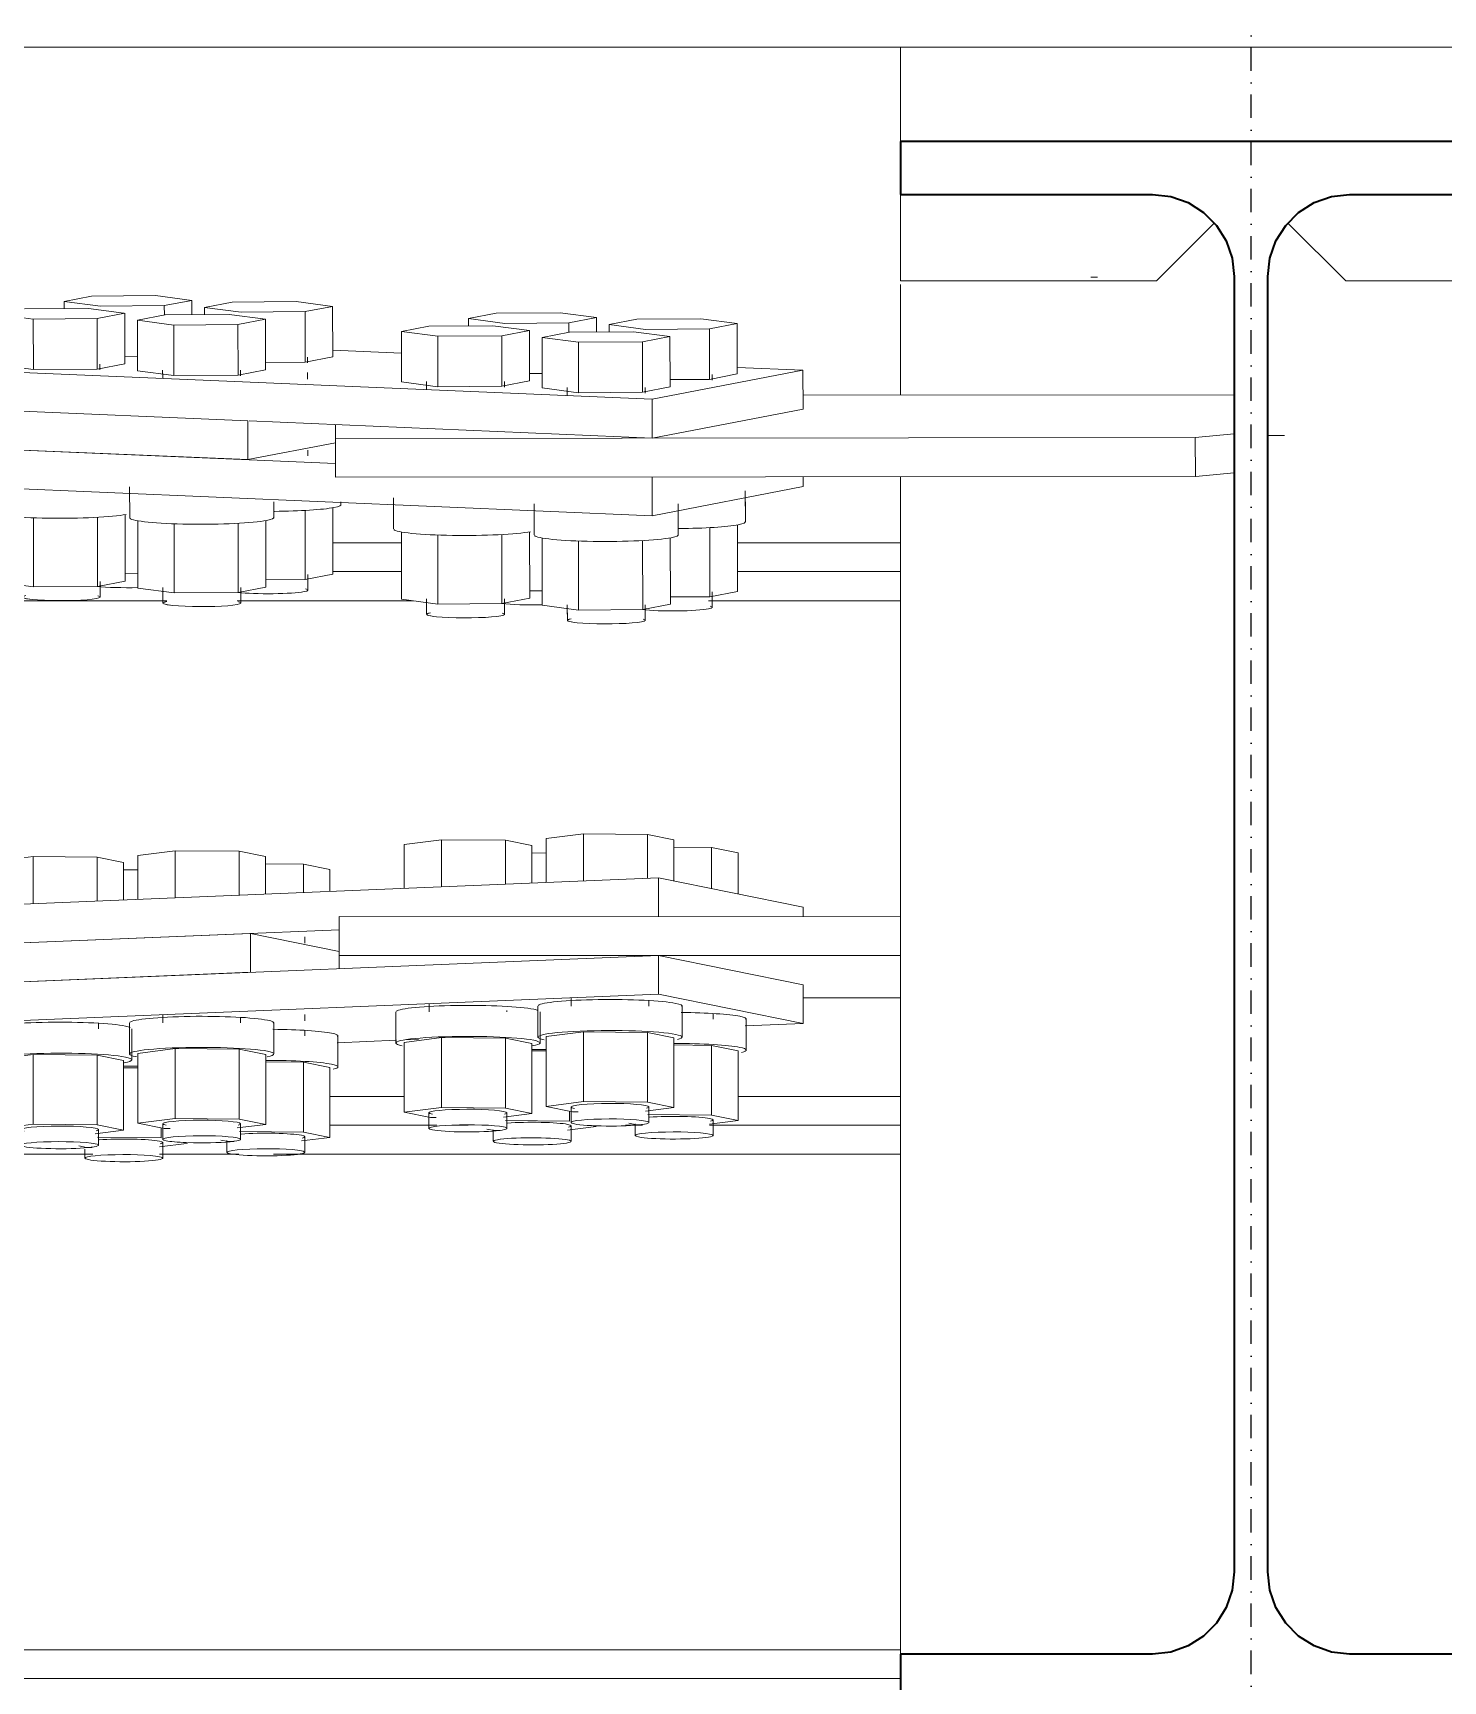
# Model space of a CAD drawing. Header units: millimetres. Extents: x 180139 to 245212, y -4005 to 9345.
# Drawn here: x 217838.3 to 218200.2, y 4933.1 to 5356 of the extents above; entities that cross this region are included whole.
import ezdxf

# ---------------------------------------------------------------- set-up
doc = ezdxf.new("R2010")
doc.units = ezdxf.units.MM
doc.linetypes.add('1_Čerchovaná 6_0mm', pattern=[12, 6, -3, 0, -3])
for name, color, linetype, lineweight in [('S-BEAM', 7, 'Continuous', 9), ('S-BEAM-1', 7, 'Continuous', 35), ('S-FSTN', 7, 'Continuous', 9)]:
    doc.layers.add(name, color=color, linetype=linetype, lineweight=lineweight)
doc.layers.add('S-GRID-1', color=9, linetype='1_Čerchovaná 6_0mm', lineweight=25, true_color=0x808080)

# ---------------------------------------------------------------- blocks, each defined once
blk = doc.blocks.new('IPE - 387897-B')
at = {"layer": 'S-BEAM'}
for p, q in [((-147080.39, 5352.33), (-147080.39, 5328.13)), ((-146900.39, 5352.33), (-146900.39, 5328.13)), ((-147080.39, 5291.43), (-147080.39, 5263.07)), ((-146900.39, 5291.43), (-146900.39, 4940.01)), ((-147080.39, 5242.16), (-147080.39, 4940.01))]:
    blk.add_line(p, q, dxfattribs=at)
at = {"layer": 'S-BEAM-1'}
for p, q in [((-146900.39, 5328.13), (-147080.39, 5328.13)), ((-147080.39, 5328.13), (-147080.39, 5314.57)), ((-146900.39, 5314.57), (-146900.39, 5328.13)), ((-147080.39, 5314.57), (-147015.69, 5314.57)), ((-146965.09, 5314.57), (-146900.39, 5314.57)), ((-146994.69, 5293.48), (-146994.69, 4961.1)), ((-146986.09, 4961.1), (-146986.09, 5293.48)), ((-147015.69, 4940.01), (-147080.39, 4940.01)), ((-147080.39, 4940.01), (-147080.39, 4926.45)), ((-146900.39, 4940.01), (-146965.09, 4940.01)), ((-146900.39, 4926.45), (-146900.39, 4940.01)), ((-147080.39, 4926.45), (-146900.39, 4926.45))]:
    blk.add_line(p, q, dxfattribs=at)
at = {"layer": 'S-BEAM-1', "flags": 128}
for points in [[(-147015.69, 5314.57), (-147011.02, 5314.04), (-147006.58, 5312.48), (-147002.6, 5309.97), (-146999.27, 5306.63), (-146996.77, 5302.63), (-146995.22, 5298.18), (-146994.69, 5293.48)], [(-146986.09, 5293.48), (-146985.57, 5298.18), (-146984.01, 5302.63), (-146981.51, 5306.63), (-146978.18, 5309.97), (-146974.2, 5312.48), (-146969.76, 5314.04), (-146965.09, 5314.57)], [(-146994.69, 4961.1), (-146995.22, 4956.4), (-146996.77, 4951.95), (-146999.27, 4947.95), (-147002.6, 4944.61), (-147006.58, 4942.1), (-147011.02, 4940.54), (-147015.69, 4940.01)], [(-146965.09, 4940.01), (-146969.76, 4940.54), (-146974.2, 4942.1), (-146978.18, 4944.61), (-146981.51, 4947.95), (-146984.01, 4951.95), (-146985.57, 4956.4), (-146986.09, 4961.1)]]:
    blk.add_lwpolyline(points, dxfattribs=at)
blk = doc.blocks.new('Hřebenový styčník s náběhem - 387912-B')
at = {"layer": 'S-FSTN'}
for p, q in [((-146900.39, 5319.24), (-146887.54, 5319.24)), ((-146900.39, 5319.24), (-146892.66, 5319.24)), ((-146900.39, 5319.24), (-146887.54, 5319.24)), ((-146900.39, 5319.24), (-146892.66, 5319.24)), ((-147080.39, 5314.57), (-147080.39, 5292.42)), ((-146900.39, 5292.42), (-146900.39, 5314.57)), ((-147014.69, 5292.42), (-146999.84, 5307.21)), ((-146966.09, 5292.42), (-146980.94, 5307.21)), ((-147080.39, 5292.42), (-147014.69, 5292.42)), ((-147031.51, 5293.33), (-147029.81, 5293.33)), ((-146966.09, 5292.42), (-146900.39, 5292.42)), ((-146937.21, 5293.33), (-146935.51, 5293.33)), ((-146900.39, 5159.24), (-146887.54, 5159.24)), ((-146900.39, 5159.24), (-146892.66, 5159.24)), ((-146900.39, 5159.24), (-146887.54, 5159.24)), ((-146900.39, 5159.24), (-146892.66, 5159.24))]:
    blk.add_line(p, q, dxfattribs=at)
blk = doc.blocks.new('IPE - IPE160-854151-B')
at = {"layer": 'S-BEAM'}
blk.add_line((-153179.19, 5352.33), (-131892.89, 5352.33), dxfattribs=at)
blk = doc.blocks.new('Připojení trubek s příložkami - 526561-B')
at = {"layer": 'S-FSTN'}
for p, q in [((-147287.99, 5288.5), (-147295.08, 5287.13)), ((-147295.08, 5287.13), (-147285.75, 5285.9)), ((-147295.08, 5287.13), (-147295.08, 5285.27)), ((-147271.57, 5288.63), (-147287.99, 5288.5)), ((-147262.24, 5287.4), (-147271.57, 5288.63)), ((-147269.33, 5286.04), (-147262.24, 5287.4)), ((-147262.24, 5287.4), (-147262.23, 5283.7)), ((-147251.89, 5286.96), (-147258.98, 5285.6)), ((-147235.46, 5287.09), (-147251.89, 5286.96)), ((-147226.13, 5285.86), (-147235.46, 5287.09)), ((-147312.3, 5283.82), (-147302.96, 5282.59)), ((-147288.78, 5285.32), (-147305.21, 5285.19)), ((-147302.96, 5282.59), (-147286.54, 5282.72)), ((-147302.96, 5282.59), (-147302.95, 5269.64)), ((-147279.74, 5284.13), (-147288.78, 5285.32)), ((-147286.54, 5282.72), (-147279.45, 5284.09)), ((-147286.54, 5282.72), (-147286.53, 5269.78)), ((-147285.75, 5285.9), (-147269.33, 5286.04)), ((-147279.45, 5284.09), (-147279.44, 5271.14)), ((-147269.1, 5283.65), (-147276.19, 5282.28)), ((-147276.19, 5282.28), (-147266.86, 5281.05)), ((-147276.19, 5282.28), (-147276.18, 5269.34)), ((-147269.33, 5286.04), (-147269.32, 5283.6)), ((-147252.68, 5283.78), (-147269.1, 5283.65)), ((-147258.98, 5285.6), (-147249.64, 5284.37)), ((-147258.98, 5285.6), (-147258.98, 5283.73)), ((-147243.34, 5282.55), (-147252.68, 5283.78)), ((-147250.43, 5281.19), (-147243.34, 5282.55)), ((-147249.64, 5284.37), (-147233.22, 5284.5)), ((-147243.34, 5282.55), (-147243.33, 5269.6)), ((-147233.22, 5284.5), (-147226.13, 5285.86)), ((-147233.22, 5284.5), (-147233.21, 5271.55)), ((-147226.13, 5285.86), (-147226.12, 5272.92)), ((-147184.19, 5284.08), (-147191.28, 5282.71)), ((-147191.28, 5282.71), (-147181.94, 5281.48)), ((-147191.28, 5282.71), (-147191.28, 5280.85)), ((-147167.76, 5284.21), (-147184.19, 5284.08)), ((-147158.43, 5282.98), (-147167.76, 5284.21)), ((-147165.52, 5281.62), (-147158.43, 5282.98)), ((-147158.43, 5282.98), (-147158.43, 5279.28)), ((-147148.08, 5282.54), (-147155.17, 5281.17)), ((-147131.66, 5282.67), (-147148.08, 5282.54)), ((-147122.32, 5281.44), (-147131.66, 5282.67)), ((-147266.86, 5281.05), (-147250.43, 5281.19)), ((-147266.86, 5281.05), (-147266.85, 5268.11)), ((-147250.43, 5281.19), (-147250.42, 5268.24)), ((-147201.4, 5280.76), (-147208.49, 5279.4)), ((-147208.49, 5279.4), (-147199.16, 5278.17)), ((-147208.49, 5279.4), (-147208.48, 5266.45)), ((-147184.98, 5280.9), (-147201.4, 5280.76)), ((-147199.16, 5278.17), (-147182.73, 5278.3)), ((-147199.16, 5278.17), (-147199.15, 5265.22)), ((-147175.64, 5279.67), (-147184.98, 5280.9)), ((-147182.73, 5278.3), (-147175.64, 5279.67)), ((-147182.73, 5278.3), (-147182.72, 5265.36)), ((-147181.94, 5281.48), (-147165.52, 5281.62)), ((-147175.64, 5279.67), (-147175.63, 5266.72)), ((-147165.3, 5279.23), (-147172.39, 5277.86)), ((-147172.39, 5277.86), (-147163.05, 5276.63)), ((-147172.39, 5277.86), (-147172.37, 5264.92)), ((-147165.52, 5281.62), (-147165.52, 5279.18)), ((-147148.87, 5279.36), (-147165.3, 5279.23)), ((-147155.17, 5281.17), (-147145.84, 5279.94)), ((-147155.17, 5281.17), (-147155.17, 5279.31)), ((-147139.54, 5278.13), (-147148.87, 5279.36)), ((-147146.63, 5276.76), (-147139.54, 5278.13)), ((-147145.84, 5279.94), (-147129.41, 5280.08)), ((-147139.54, 5278.13), (-147139.53, 5265.18)), ((-147129.41, 5280.08), (-147122.32, 5281.44)), ((-147129.41, 5280.08), (-147129.4, 5267.13)), ((-147122.32, 5281.44), (-147122.31, 5268.5)), ((-147208.49, 5273.86), (-147226.12, 5274.61)), ((-147163.05, 5276.63), (-147146.63, 5276.76)), ((-147163.05, 5276.63), (-147163.04, 5263.69)), ((-147146.63, 5276.76), (-147146.62, 5263.82)), ((-147329.19, 5269.9), (-147144.14, 5262.02)), ((-147302.95, 5269.64), (-147312.29, 5270.88)), ((-147286.53, 5269.78), (-147302.95, 5269.64)), ((-147279.44, 5271.14), (-147286.53, 5269.78)), ((-147285.86, 5269.56), (-147285.86, 5271.02)), ((-147276.18, 5273.04), (-147279.44, 5273.01)), ((-147269.76, 5269.46), (-147269.75, 5267.37)), ((-147243.33, 5269.6), (-147250.42, 5268.24)), ((-147249.75, 5268.03), (-147249.76, 5269.48)), ((-147233.21, 5271.55), (-147243.33, 5271.47)), ((-147226.12, 5272.92), (-147233.21, 5271.55)), ((-147232.54, 5271.34), (-147232.54, 5272.79)), ((-147144.14, 5262.02), (-147105.41, 5269.47)), ((-147105.41, 5269.47), (-147122.31, 5270.19)), ((-147105.41, 5269.47), (-147105.4, 5259.51)), ((-147266.85, 5268.11), (-147276.18, 5269.34)), ((-147250.42, 5268.24), (-147266.85, 5268.11)), ((-147232.54, 5267.2), (-147232.54, 5268.87)), ((-147199.15, 5265.22), (-147208.48, 5266.45)), ((-147202.06, 5266.58), (-147202.05, 5264.48)), ((-147182.72, 5265.36), (-147199.15, 5265.22)), ((-147175.63, 5266.72), (-147182.72, 5265.36)), ((-147182.05, 5265.14), (-147182.06, 5266.6)), ((-147172.38, 5268.61), (-147175.63, 5268.59)), ((-147139.53, 5265.18), (-147146.62, 5263.82)), ((-147129.4, 5267.13), (-147139.53, 5267.05)), ((-147122.31, 5268.5), (-147129.4, 5267.13)), ((-147128.73, 5266.92), (-147128.74, 5268.37)), ((-147442.01, 5264.75), (-147247.94, 5256.48)), ((-147163.04, 5263.69), (-147172.37, 5264.92)), ((-147165.95, 5265.04), (-147165.95, 5262.95)), ((-147146.62, 5263.82), (-147163.04, 5263.69)), ((-147145.95, 5263.6), (-147145.95, 5265.06)), ((-147144.14, 5262.02), (-147144.13, 5252.06)), ((-146994.7, 5263.15), (-147105.4, 5263.05)), ((-147247.94, 5256.48), (-147329.18, 5259.94)), ((-147105.4, 5259.51), (-147144.13, 5252.06)), ((-147247.93, 5246.52), (-147442, 5254.79)), ((-147247.94, 5256.48), (-147247.93, 5246.52)), ((-147144.13, 5252.06), (-147247.54, 5256.46)), ((-147225.37, 5255.52), (-147225.37, 5251.98)), ((-147004.7, 5252.19), (-146994.7, 5253.11)), ((-146986.09, 5252.7), (-146981.84, 5252.7)), ((-147329.17, 5249.98), (-147225.37, 5245.56)), ((-147225.37, 5250.86), (-147247.93, 5246.52)), ((-147232.52, 5247.53), (-147232.52, 5248.95)), ((-147225.37, 5251.98), (-147004.7, 5252.19)), ((-147225.37, 5251.98), (-147225.36, 5242.03)), ((-147004.7, 5252.19), (-147004.69, 5242.23)), ((-147144.11, 5232.14), (-147329.16, 5240.02)), ((-147004.69, 5242.23), (-147225.36, 5242.03)), ((-147144.12, 5242.1), (-147144.11, 5232.14)), ((-147105.38, 5242.14), (-147105.38, 5239.6)), ((-146994.69, 5243.16), (-147004.69, 5242.23)), ((-147278.23, 5239.58), (-147278.22, 5231.61)), ((-147241.22, 5231.65), (-147241.22, 5235.67)), ((-147224.01, 5234.96), (-147224.01, 5235.67)), ((-147210.53, 5236.7), (-147210.52, 5228.73)), ((-147105.38, 5239.6), (-147144.11, 5232.14)), ((-147120.2, 5230.54), (-147120.21, 5238.51)), ((-147302.93, 5231.61), (-147302.91, 5213.88)), ((-147286.48, 5231.73), (-147286.46, 5214.01)), ((-147279.38, 5232.42), (-147279.36, 5215.38)), ((-147233.16, 5233.51), (-147233.14, 5215.79)), ((-147226.06, 5234.2), (-147226.04, 5217.15)), ((-147174.42, 5235.16), (-147174.41, 5227.19)), ((-147137.41, 5227.23), (-147137.42, 5235.19)), ((-147276.17, 5230.87), (-147276.15, 5213.57)), ((-147266.82, 5230.07), (-147266.8, 5212.34)), ((-147250.37, 5230.19), (-147250.35, 5212.47)), ((-147243.27, 5230.88), (-147243.25, 5213.84)), ((-147208.47, 5227.99), (-147208.45, 5210.69)), ((-147199.12, 5227.19), (-147199.1, 5209.45)), ((-147182.67, 5227.31), (-147182.66, 5209.59)), ((-147175.57, 5228), (-147175.55, 5210.96)), ((-147129.35, 5229.09), (-147129.33, 5211.36)), ((-147122.25, 5229.78), (-147122.23, 5212.73)), ((-147172.36, 5226.45), (-147172.35, 5209.15)), ((-147163.01, 5225.65), (-147163, 5207.92)), ((-147146.57, 5225.77), (-147146.55, 5208.05)), ((-147139.46, 5226.46), (-147139.45, 5209.42)), ((-147302.91, 5213.88), (-147312.26, 5215.11)), ((-147279.36, 5215.38), (-147286.46, 5214.01)), ((-147285.81, 5211.27), (-147285.81, 5215.25)), ((-147276.16, 5217.27), (-147279.36, 5217.24)), ((-147233.14, 5215.79), (-147243.26, 5215.7)), ((-147226.04, 5217.15), (-147233.14, 5215.79)), ((-147232.49, 5213.04), (-147232.49, 5217.03)), ((-147286.46, 5214.01), (-147302.91, 5213.88)), ((-147266.8, 5212.34), (-147276.15, 5213.57)), ((-147269.7, 5213.7), (-147269.7, 5209.71)), ((-147250.35, 5212.47), (-147266.8, 5212.34)), ((-147243.25, 5213.84), (-147250.35, 5212.47)), ((-147249.7, 5209.73), (-147249.7, 5213.71)), ((-147199.1, 5209.45), (-147208.45, 5210.69)), ((-147202, 5210.81), (-147202, 5206.83)), ((-147175.55, 5210.96), (-147182.66, 5209.59)), ((-147182, 5206.85), (-147182, 5210.83)), ((-147172.35, 5212.85), (-147175.56, 5212.82)), ((-147129.33, 5211.36), (-147139.45, 5211.28)), ((-147122.23, 5212.73), (-147129.33, 5211.36)), ((-147128.68, 5208.62), (-147128.68, 5212.61)), ((-147182.66, 5209.59), (-147199.1, 5209.45)), ((-147163, 5207.92), (-147172.35, 5209.15)), ((-147165.9, 5209.27), (-147165.89, 5205.29)), ((-147146.55, 5208.05), (-147163, 5207.92)), ((-147139.45, 5209.42), (-147146.55, 5208.05)), ((-147145.89, 5205.31), (-147145.9, 5209.29))]:
    blk.add_line(p, q, dxfattribs=at)
for centre, major_axis, start_param, end_param in [((-147295.83, 5233.17), (18.5, 0.02), 3.220227, 5.838221), ((-147259.72, 5231.63), (18.5, 0.02), 3.220227, 5.838221), ((-147259.72, 5231.63), (18.5, 0.02), 5.838221, 6.36182), ((-147242.51, 5234.94), (18.5, 0.02), 4.791024, 5.838221), ((-147242.51, 5234.94), (18.5, 0.02), 5.838221, 6.36182), ((-147192.02, 5228.75), (18.5, 0.02), 3.220227, 5.838221), ((-147155.91, 5227.21), (18.5, 0.02), 5.838221, 6.36182), ((-147138.7, 5230.52), (18.5, 0.02), 4.791024, 5.838221), ((-147138.7, 5230.52), (18.5, 0.02), 5.838221, 6.36182), ((-147155.91, 5227.21), (18.5, 0.02), 3.220227, 5.838221), ((-147295.81, 5211.26), (10, 0.01), 2.696629, 5.838221), ((-147295.81, 5211.26), (10, 0.01), 5.838221, 6.623619), ((-147278.59, 5214.57), (10, 0.01), 3.799379, 4.960553), ((-147242.49, 5213.03), (10, 0.01), 3.799379, 5.838221), ((-147242.49, 5213.03), (10, 0.01), 5.838221, 6.623619), ((-147259.7, 5209.72), (10, 0.01), 2.696629, 5.838221), ((-147259.7, 5209.72), (10, 0.01), 5.838221, 6.623619), ((-147192, 5206.84), (10, 0.01), 2.696629, 5.838221), ((-147192, 5206.84), (10, 0.01), 5.838221, 6.623619), ((-147174.79, 5210.15), (10, 0.01), 3.799379, 4.960553), ((-147138.68, 5208.61), (10, 0.01), 3.799379, 5.838221), ((-147138.68, 5208.61), (10, 0.01), 5.838221, 6.623619), ((-147155.89, 5205.3), (10, 0.01), 2.696629, 5.838221), ((-147155.89, 5205.3), (10, 0.01), 5.838221, 6.623619)]:
    blk.add_ellipse(centre, major_axis=major_axis, ratio=0.091311, start_param=start_param, end_param=end_param, dxfattribs=at)
blk = doc.blocks.new('IPE - IPE160-854587-B')
at = {"layer": 'S-BEAM'}
for p, q in [((-147226.05, 5225.17), (-147208.47, 5225.17)), ((-147122.25, 5225.17), (-147080.39, 5225.17)), ((-147208.46, 5217.8), (-147226.04, 5217.8)), ((-147080.39, 5217.8), (-147122.24, 5217.8)), ((-147268.66, 5210.3), (-153000.39, 5210.3)), ((-147205.48, 5210.3), (-147250.67, 5210.3)), ((-147080.39, 5210.3), (-147129.65, 5210.3))]:
    blk.add_line(p, q, dxfattribs=at)
blk = doc.blocks.new('IPE - IPE160-854613-B')
at = {"layer": 'S-BEAM'}
for p, q in [((-147226.85, 5083.14), (-147207.81, 5083.14)), ((-147122.05, 5083.14), (-147080.39, 5083.14)), ((-147199.39, 5075.77), (-147226.85, 5075.77)), ((-147191.34, 5075.77), (-147195.51, 5075.77)), ((-147146.6, 5075.77), (-147150.95, 5075.77)), ((-147080.39, 5075.77), (-147129.36, 5075.77)), ((-147287.65, 5068.27), (-147907.24, 5068.27)), ((-147250.2, 5068.27), (-147270.61, 5068.27)), ((-147080.39, 5068.27), (-147241.27, 5068.27))]:
    blk.add_line(p, q, dxfattribs=at)
blk = doc.blocks.new('IPE - IPE160-854659-B')
at = {"layer": 'S-BEAM'}
for p, q in [((-149898.07, 4941.11), (-147080.39, 4941.11)), ((-147080.39, 4933.74), (-149783.06, 4933.74))]:
    blk.add_line(p, q, dxfattribs=at)
blk = doc.blocks.new('Připojení trubek s příložkami - 855991-B')
at = {"layer": 'S-FSTN'}
for p, q in [((-147314.33, 5239.39), (-147314.33, 5233.15)), ((-147224.01, 5234.96), (-147224.01, 5235.67)), ((-147120.2, 5230.54), (-147120.2, 5235.67)), ((-147210.53, 5234.97), (-147210.52, 5228.73)), ((-147232.49, 5213.04), (-147232.49, 5215.91)), ((-147305.81, 5214.26), (-147305.81, 5211.25)), ((-147285.81, 5211.27), (-147285.81, 5213.94)), ((-147269.7, 5211.94), (-147269.7, 5209.71)), ((-147249.7, 5209.73), (-147249.7, 5211.94)), ((-147128.68, 5208.62), (-147128.68, 5211.49)), ((-147202, 5209.84), (-147202, 5206.83)), ((-147182, 5206.85), (-147182, 5209.52)), ((-147165.9, 5208.3), (-147165.89, 5205.29)), ((-147145.89, 5205.31), (-147145.9, 5207.99))]:
    blk.add_line(p, q, dxfattribs=at)
for centre, major_axis, start_param, end_param in [((-147242.51, 5234.94), (18.5, 0.02), 6.100021, 6.36182), ((-147138.7, 5230.52), (18.5, 0.02), 6.100021, 6.36182), ((-147295.81, 5211.26), (10, 0.01), 2.696629, 3.743826), ((-147295.81, 5211.26), (10, 0.01), 5.838221, 6.623619), ((-147242.49, 5213.03), (10, 0.01), 5.838221, 6.623619), ((-147259.7, 5209.72), (10, 0.01), 2.696629, 3.743826), ((-147259.7, 5209.72), (10, 0.01), 5.838221, 6.623619), ((-147192, 5206.84), (10, 0.01), 2.696629, 3.743826), ((-147192, 5206.84), (10, 0.01), 5.838221, 6.623619), ((-147138.68, 5208.61), (10, 0.01), 5.838221, 6.623619), ((-147155.89, 5205.3), (10, 0.01), 2.696629, 3.743826), ((-147155.89, 5205.3), (10, 0.01), 5.838221, 6.623619)]:
    blk.add_ellipse(centre, major_axis=major_axis, ratio=0.091311, start_param=start_param, end_param=end_param, dxfattribs=at)
blk = doc.blocks.new('Připojení trubek s příložkami - 855998-B')
at = {"layer": 'S-FSTN'}
for p, q in [((-147207.78, 5147.78), (-147198.17, 5149)), ((-147207.78, 5147.78), (-147207.78, 5136.51)), ((-147198.17, 5149), (-147198.18, 5136.9)), ((-147198.17, 5149), (-147181.78, 5148.85)), ((-147181.78, 5148.85), (-147175, 5147.47)), ((-147181.78, 5148.85), (-147181.78, 5137.58)), ((-147175, 5147.47), (-147175, 5137.86)), ((-147171.33, 5149.28), (-147161.72, 5150.5)), ((-147171.33, 5149.28), (-147171.33, 5138.01)), ((-147161.72, 5150.5), (-147145.33, 5150.35)), ((-147161.72, 5150.5), (-147161.72, 5138.41)), ((-147145.33, 5150.35), (-147138.54, 5148.98)), ((-147145.33, 5150.35), (-147145.33, 5139.08)), ((-147138.54, 5148.98), (-147138.55, 5138.41)), ((-147138.54, 5147.11), (-147128.86, 5147.02)), ((-147128.86, 5147.02), (-147122.07, 5145.65)), ((-147128.86, 5147.02), (-147128.86, 5136.45)), ((-147312.58, 5143.46), (-147302.97, 5144.68)), ((-147302.97, 5144.68), (-147286.58, 5144.53)), ((-147302.97, 5144.68), (-147302.97, 5132.59)), ((-147286.58, 5144.53), (-147279.79, 5143.16)), ((-147286.58, 5144.53), (-147286.58, 5133.26)), ((-147279.79, 5143.16), (-147279.79, 5133.54)), ((-147276.13, 5144.96), (-147266.52, 5146.18)), ((-147276.13, 5144.96), (-147276.13, 5133.69)), ((-147266.52, 5146.18), (-147250.13, 5146.03)), ((-147266.52, 5146.18), (-147266.52, 5134.09)), ((-147250.13, 5146.03), (-147243.34, 5144.66)), ((-147250.13, 5146.03), (-147250.13, 5134.77)), ((-147243.34, 5144.66), (-147243.34, 5135.04)), ((-147243.34, 5142.79), (-147233.65, 5142.7)), ((-147233.65, 5142.7), (-147226.87, 5141.33)), ((-147233.65, 5142.7), (-147233.65, 5135.44)), ((-147175, 5145.61), (-147171.33, 5145.57)), ((-147122.07, 5145.65), (-147122.07, 5135.08)), ((-147329.26, 5131.51), (-147142.45, 5139.2)), ((-147279.74, 5141.29), (-147276.13, 5141.26)), ((-147226.87, 5141.33), (-147226.87, 5135.72)), ((-147142.45, 5139.2), (-147105.39, 5131.71)), ((-147142.45, 5139.2), (-147142.45, 5129.24)), ((-147105.39, 5131.71), (-147105.39, 5129.24)), ((-147224.47, 5125.86), (-147329.26, 5121.55)), ((-147224.47, 5129.25), (-147080.39, 5129.24)), ((-147224.47, 5129.25), (-147224.47, 5119.29)), ((-147443.17, 5116.86), (-147247.25, 5124.93)), ((-147247.25, 5124.93), (-147224.47, 5120.32)), ((-147247.25, 5124.93), (-147247.25, 5114.97)), ((-147233.26, 5122.45), (-147233.26, 5124.1)), ((-147329.27, 5111.59), (-147142.45, 5119.28)), ((-147080.39, 5119.28), (-147224.47, 5119.29)), ((-147224.47, 5119.29), (-147224.47, 5115.91)), ((-147142.45, 5119.28), (-147142.46, 5109.32)), ((-147142.45, 5119.28), (-147105.39, 5111.79)), ((-147247.25, 5114.97), (-147443.17, 5106.9)), ((-147142.46, 5109.32), (-147329.27, 5101.63)), ((-147105.39, 5101.83), (-147142.46, 5109.32)), ((-147105.39, 5111.79), (-147105.39, 5101.83)), ((-147209.89, 5104.81), (-147209.89, 5096.84)), ((-147201.39, 5106.9), (-147201.39, 5104.81)), ((-147181.39, 5104.8), (-147181.39, 5105.19)), ((-147173.44, 5106.31), (-147173.44, 5098.34)), ((-147172.89, 5096.84), (-147172.89, 5104.8)), ((-147164.94, 5108.4), (-147164.94, 5106.31)), ((-147144.94, 5106.3), (-147144.94, 5107.75)), ((-147136.44, 5098.34), (-147136.44, 5106.3)), ((-147105.39, 5108.41), (-147080.39, 5108.41)), ((-147286.19, 5100.49), (-147286.19, 5101.94)), ((-147278.24, 5101.99), (-147278.24, 5094.02)), ((-147277.69, 5092.52), (-147277.69, 5100.49)), ((-147269.74, 5104.08), (-147269.74, 5101.99)), ((-147249.74, 5101.99), (-147249.74, 5103.44)), ((-147241.24, 5094.02), (-147241.24, 5101.99)), ((-147233.27, 5102.53), (-147233.27, 5104.18)), ((-147128.47, 5102.98), (-147128.47, 5104.42)), ((-147120.21, 5101.22), (-147105.39, 5101.83)), ((-147119.97, 5095.01), (-147119.97, 5102.97)), ((-147233.27, 5098.66), (-147233.27, 5100.11)), ((-147225.01, 5096.91), (-147209.73, 5097.54)), ((-147224.77, 5090.69), (-147224.77, 5098.66)), ((-147207.81, 5096.99), (-147198.19, 5098.21)), ((-147207.81, 5096.99), (-147207.81, 5079.06)), ((-147207.6, 5097.62), (-147204.08, 5097.77)), ((-147198.19, 5098.21), (-147181.77, 5098.06)), ((-147198.19, 5098.21), (-147198.19, 5080.29)), ((-147181.77, 5098.06), (-147174.97, 5096.69)), ((-147181.77, 5098.06), (-147181.77, 5080.14)), ((-147174.97, 5096.69), (-147174.98, 5078.76)), ((-147171.36, 5098.49), (-147161.74, 5099.71)), ((-147171.36, 5098.49), (-147171.36, 5080.56)), ((-147161.74, 5099.71), (-147145.32, 5099.56)), ((-147161.74, 5099.71), (-147161.74, 5081.79)), ((-147145.32, 5099.56), (-147138.52, 5098.19)), ((-147145.32, 5099.56), (-147145.32, 5081.64)), ((-147138.52, 5098.19), (-147138.53, 5080.26)), ((-147138.52, 5096.32), (-147128.85, 5096.23)), ((-147128.85, 5096.23), (-147122.05, 5094.86)), ((-147128.85, 5096.23), (-147128.85, 5078.31)), ((-147312.61, 5092.67), (-147302.98, 5093.9)), ((-147302.98, 5093.9), (-147302.99, 5075.97)), ((-147302.98, 5093.9), (-147286.57, 5093.75)), ((-147286.57, 5093.75), (-147279.77, 5092.37)), ((-147286.57, 5093.75), (-147286.57, 5075.82)), ((-147279.77, 5092.37), (-147279.77, 5074.45)), ((-147276.16, 5094.17), (-147266.53, 5095.4)), ((-147276.16, 5094.17), (-147276.16, 5076.25)), ((-147266.53, 5095.4), (-147266.54, 5077.47)), ((-147266.53, 5095.4), (-147250.12, 5095.25)), ((-147250.12, 5095.25), (-147243.32, 5093.87)), ((-147250.12, 5095.25), (-147250.12, 5077.32)), ((-147243.32, 5093.87), (-147243.32, 5075.95)), ((-147243.32, 5092.01), (-147233.64, 5091.92)), ((-147233.64, 5091.92), (-147226.85, 5090.54)), ((-147233.64, 5091.92), (-147233.64, 5073.99)), ((-147174.98, 5094.82), (-147171.36, 5094.79)), ((-147122.05, 5094.86), (-147122.05, 5076.93)), ((-147279.74, 5090.5), (-147276.16, 5090.47)), ((-147226.85, 5090.54), (-147226.85, 5072.62)), ((-147198.19, 5080.29), (-147207.81, 5079.06)), ((-147207.81, 5079.06), (-147201.02, 5077.69)), ((-147181.77, 5080.14), (-147198.19, 5080.29)), ((-147174.98, 5078.76), (-147181.77, 5080.14)), ((-147161.74, 5081.79), (-147171.36, 5080.56)), ((-147171.36, 5080.56), (-147164.57, 5079.19)), ((-147165.3, 5079.34), (-147165.3, 5076.81)), ((-147164.94, 5080.42), (-147164.94, 5076.43)), ((-147164.57, 5079.19), (-147163.07, 5079.18)), ((-147145.32, 5081.64), (-147161.74, 5081.79)), ((-147145.83, 5079.34), (-147138.53, 5080.26)), ((-147138.53, 5080.26), (-147145.32, 5081.64)), ((-147144.94, 5076.43), (-147144.94, 5080.41)), ((-147302.99, 5075.97), (-147312.61, 5074.75)), ((-147286.57, 5075.82), (-147302.99, 5075.97)), ((-147279.77, 5074.45), (-147286.57, 5075.82)), ((-147266.54, 5077.47), (-147276.16, 5076.25)), ((-147276.16, 5076.25), (-147269.36, 5074.88)), ((-147270.1, 5075.02), (-147270.1, 5072.49)), ((-147269.74, 5076.1), (-147269.74, 5072.12)), ((-147269.36, 5074.88), (-147267.86, 5074.86)), ((-147250.12, 5077.32), (-147266.54, 5077.47)), ((-147250.63, 5075.02), (-147243.32, 5075.95)), ((-147243.32, 5075.95), (-147250.12, 5077.32)), ((-147249.74, 5072.11), (-147249.74, 5076.1)), ((-147201.4, 5078.91), (-147201.4, 5074.93)), ((-147201.02, 5077.69), (-147199.52, 5077.68)), ((-147182.28, 5077.83), (-147174.98, 5078.76)), ((-147165.3, 5076.81), (-147181.72, 5076.96)), ((-147181.4, 5074.93), (-147181.4, 5078.91)), ((-147165.81, 5074.5), (-147158.5, 5075.43)), ((-147164.92, 5071.6), (-147164.92, 5075.58)), ((-147158.5, 5075.43), (-147159.73, 5075.68)), ((-147150.07, 5076.26), (-147148.1, 5075.86)), ((-147148.47, 5076.08), (-147148.47, 5073.1)), ((-147148.1, 5075.86), (-147146.6, 5075.85)), ((-147128.85, 5078.31), (-147145.27, 5078.46)), ((-147129.36, 5076.01), (-147122.05, 5076.93)), ((-147122.05, 5076.93), (-147128.85, 5078.31)), ((-147128.47, 5073.1), (-147128.47, 5077.08)), ((-147287.08, 5073.52), (-147279.77, 5074.45)), ((-147270.1, 5072.49), (-147286.51, 5072.64)), ((-147286.19, 5070.61), (-147286.19, 5074.6)), ((-147270.61, 5070.19), (-147263.64, 5071.07)), ((-147269.72, 5067.28), (-147269.72, 5071.27)), ((-147263.3, 5071.12), (-147263.64, 5071.19)), ((-147254.86, 5071.94), (-147252.89, 5071.55)), ((-147253.27, 5071.77), (-147253.27, 5068.79)), ((-147252.89, 5071.55), (-147251.39, 5071.53)), ((-147233.64, 5073.99), (-147250.06, 5074.14)), ((-147234.16, 5071.69), (-147226.85, 5072.62)), ((-147226.85, 5072.62), (-147233.64, 5073.99)), ((-147233.27, 5068.78), (-147233.27, 5072.77)), ((-147186.52, 5074.76), (-147184.55, 5074.36)), ((-147184.92, 5074.58), (-147184.92, 5071.6)), ((-147184.55, 5074.36), (-147183.14, 5074.35)), ((-147291.31, 5070.44), (-147289.34, 5070.04)), ((-147289.72, 5069.6), (-147289.72, 5067.29)), ((-147289.34, 5070.04), (-147287.84, 5070.03))]:
    blk.add_line(p, q, dxfattribs=at)
for centre, major_axis, start_param, end_param in [((-147191.39, 5104.8), (-18.5, 0), 3.566032, 6.184025), ((-147191.39, 5104.8), (-18.5, 0), 3.37317, 3.566032), ((-147154.94, 5106.31), (-18.5, 0), 3.566032, 6.184025), ((-147154.94, 5106.31), (-18.5, 0), 3.042433, 3.566032), ((-147138.47, 5102.98), (-18.5, 0), 3.566032, 4.613229), ((-147296.19, 5100.49), (-18.5, 0), 3.566032, 6.184025), ((-147296.19, 5100.49), (-18.5, 0), 3.34436, 3.566032), ((-147259.74, 5101.99), (-18.5, 0), 3.566032, 6.184025), ((-147259.74, 5101.99), (-18.5, 0), 3.042433, 3.566032), ((-147243.27, 5098.66), (-18.5, 0), 3.566032, 4.613229), ((-147154.94, 5098.34), (-18.5, 0), 3.566032, 6.707624), ((-147138.47, 5102.98), (-18.5, 0), 3.042433, 3.566032), ((-147243.27, 5098.66), (-18.5, 0), 3.042433, 3.566032), ((-147191.39, 5096.84), (-18.5, 0), 3.566032, 6.707624), ((-147191.39, 5096.84), (-18.5, 0), 2.664833, 3.566032), ((-147138.47, 5095.01), (-18.5, 0), 3.566032, 4.715458), ((-147154.94, 5098.34), (-18.5, 0), 2.780633, 3.566032), ((-147296.19, 5092.52), (-18.5, 0), 3.566032, 6.707624), ((-147296.19, 5092.52), (-18.5, 0), 2.682775, 3.566032), ((-147259.74, 5094.02), (-18.5, 0), 3.566032, 6.707624), ((-147259.74, 5094.02), (-18.5, 0), 0.424439, 0.426645), ((-147243.27, 5090.69), (-18.5, 0), 3.566032, 4.715458), ((-147259.74, 5094.02), (-18.5, 0), 2.713649, 3.566032), ((-147174.92, 5093.51), (-18.5, 0), 4.517021, 4.715458), ((-147138.47, 5095.01), (-18.5, 0), 2.780633, 3.566032), ((-147279.72, 5089.19), (-18.5, 0), 4.517021, 4.713483), ((-147243.27, 5090.69), (-18.5, 0), 2.780633, 3.566032), ((-147191.4, 5078.91), (-10, 0), 3.566032, 6.707624), ((-147191.4, 5078.91), (-10, 0), 2.780633, 3.566032), ((-147154.94, 5080.41), (-10, 0), 3.566032, 6.707624), ((-147154.94, 5080.41), (-10, 0), 2.780633, 3.566032), ((-147296.19, 5074.6), (-10, 0), 3.566032, 6.707624), ((-147296.19, 5074.6), (-10, 0), 2.780633, 3.566032), ((-147259.74, 5076.1), (-10, 0), 3.566032, 6.707624), ((-147259.74, 5076.1), (-10, 0), 2.780633, 3.566032), ((-147191.4, 5074.93), (-10, 0), 3.566032, 6.707624), ((-147191.4, 5074.93), (-10, 0), 0.424439, 3.566032), ((-147174.92, 5075.58), (-10, 0), 3.566032, 5.398627), ((-147174.92, 5075.58), (-10, 0), 2.780633, 3.566032), ((-147154.94, 5076.43), (-10, 0), 3.566032, 6.707624), ((-147154.94, 5076.43), (-10, 0), 0.424439, 3.566032), ((-147138.47, 5077.08), (-10, 0), 3.566032, 5.398627), ((-147138.47, 5077.08), (-10, 0), 2.780633, 3.566032), ((-147296.19, 5070.61), (-10, 0), 3.566032, 6.707624), ((-147296.19, 5070.61), (-10, 0), 0.424439, 3.566032), ((-147279.72, 5071.27), (-10, 0), 3.566032, 5.398627), ((-147259.74, 5072.12), (-10, 0), 3.566032, 6.707624), ((-147279.72, 5071.27), (-10, 0), 2.780633, 3.566032), ((-147259.74, 5072.12), (-10, 0), 0.424439, 1.168466), ((-147259.74, 5072.12), (-10, 0), 1.209837, 3.566032), ((-147243.27, 5072.77), (-10, 0), 3.566032, 5.398627), ((-147243.27, 5072.77), (-10, 0), 2.780633, 3.566032), ((-147174.92, 5071.6), (-10, 0), 5.681225, 6.707624), ((-147174.92, 5071.6), (-10, 0), 0.424439, 3.566032), ((-147174.92, 5071.6), (-10, 0), 3.566032, 5.660427), ((-147138.47, 5073.1), (-10, 0), 3.566032, 6.707624), ((-147138.47, 5073.1), (-10, 0), 0.424439, 3.566032), ((-147279.72, 5067.28), (-10, 0), 3.566032, 6.707624), ((-147279.72, 5067.28), (-10, 0), 0.424439, 3.566032), ((-147243.27, 5068.79), (-10, 0), 3.566032, 6.707624), ((-147243.27, 5068.79), (-10, 0), 0.424439, 3.566032)]:
    blk.add_ellipse(centre, major_axis=major_axis, ratio=0.091311, start_param=start_param, end_param=end_param, dxfattribs=at)
blk = doc.blocks.new('Připojení trubek s příložkami - 856014-B')
at = {"layer": 'S-FSTN'}
for p, q in [((-147207.78, 5147.78), (-147198.17, 5149)), ((-147207.78, 5147.78), (-147207.78, 5136.51)), ((-147198.17, 5149), (-147198.18, 5136.9)), ((-147198.17, 5149), (-147181.78, 5148.85)), ((-147181.78, 5148.85), (-147175, 5147.47)), ((-147181.78, 5148.85), (-147181.78, 5137.58)), ((-147175, 5147.47), (-147175, 5137.86)), ((-147171.33, 5149.28), (-147161.72, 5150.5)), ((-147171.33, 5149.28), (-147171.33, 5138.01)), ((-147161.72, 5150.5), (-147145.33, 5150.35)), ((-147161.72, 5150.5), (-147161.72, 5138.41)), ((-147145.33, 5150.35), (-147138.54, 5148.98)), ((-147145.33, 5150.35), (-147145.33, 5139.08)), ((-147138.54, 5148.98), (-147138.55, 5138.41)), ((-147138.54, 5147.11), (-147128.86, 5147.02)), ((-147128.86, 5147.02), (-147122.07, 5145.65)), ((-147128.86, 5147.02), (-147128.86, 5136.45)), ((-147312.58, 5143.46), (-147302.97, 5144.68)), ((-147302.97, 5144.68), (-147286.58, 5144.53)), ((-147302.97, 5144.68), (-147302.97, 5132.59)), ((-147286.58, 5144.53), (-147279.79, 5143.16)), ((-147286.58, 5144.53), (-147286.58, 5133.26)), ((-147279.79, 5143.16), (-147279.79, 5133.54)), ((-147276.13, 5144.96), (-147266.52, 5146.18)), ((-147276.13, 5144.96), (-147276.13, 5133.69)), ((-147266.52, 5146.18), (-147250.13, 5146.03)), ((-147266.52, 5146.18), (-147266.52, 5134.09)), ((-147250.13, 5146.03), (-147243.34, 5144.66)), ((-147250.13, 5146.03), (-147250.13, 5134.77)), ((-147243.34, 5144.66), (-147243.34, 5135.04)), ((-147243.34, 5142.79), (-147233.65, 5142.7)), ((-147233.65, 5142.7), (-147226.87, 5141.33)), ((-147233.65, 5142.7), (-147233.65, 5135.44)), ((-147175, 5145.61), (-147171.33, 5145.57)), ((-147122.07, 5145.65), (-147122.07, 5135.08)), ((-147329.26, 5131.51), (-147142.45, 5139.2)), ((-147279.74, 5141.29), (-147276.13, 5141.26)), ((-147226.87, 5141.33), (-147226.87, 5135.72)), ((-147142.45, 5139.2), (-147105.39, 5131.71)), ((-147142.45, 5139.2), (-147142.45, 5129.24)), ((-147105.39, 5131.71), (-147105.39, 5129.24)), ((-147224.47, 5125.86), (-147329.26, 5121.55)), ((-147224.47, 5129.25), (-147080.39, 5129.24)), ((-147224.47, 5129.25), (-147224.47, 5119.29)), ((-147443.17, 5116.86), (-147247.25, 5124.93)), ((-147247.25, 5124.93), (-147224.47, 5120.32)), ((-147247.25, 5124.93), (-147247.25, 5114.97)), ((-147233.26, 5122.45), (-147233.26, 5124.1)), ((-147329.27, 5111.59), (-147142.45, 5119.28)), ((-147080.39, 5119.28), (-147224.47, 5119.29)), ((-147224.47, 5119.29), (-147224.47, 5115.91)), ((-147142.45, 5119.28), (-147142.46, 5109.32)), ((-147142.45, 5119.28), (-147105.39, 5111.79)), ((-147247.25, 5114.97), (-147443.17, 5106.9)), ((-147142.46, 5109.32), (-147329.27, 5101.63)), ((-147105.39, 5101.83), (-147142.46, 5109.32)), ((-147105.39, 5111.79), (-147105.39, 5101.83)), ((-147209.89, 5104.81), (-147209.89, 5096.84)), ((-147201.39, 5106.9), (-147201.39, 5104.81)), ((-147181.39, 5104.8), (-147181.39, 5105.19)), ((-147173.44, 5106.31), (-147173.44, 5098.34)), ((-147172.89, 5096.84), (-147172.89, 5104.8)), ((-147164.94, 5108.4), (-147164.94, 5106.31)), ((-147144.94, 5106.3), (-147144.94, 5107.75)), ((-147136.44, 5098.34), (-147136.44, 5106.3)), ((-147105.39, 5108.41), (-147080.39, 5108.41)), ((-147286.19, 5100.49), (-147286.19, 5101.94)), ((-147278.24, 5101.99), (-147278.24, 5094.02)), ((-147277.69, 5092.52), (-147277.69, 5100.49)), ((-147269.74, 5104.08), (-147269.74, 5101.99)), ((-147249.74, 5101.99), (-147249.74, 5103.44)), ((-147241.24, 5094.02), (-147241.24, 5101.99)), ((-147233.27, 5102.53), (-147233.27, 5104.18)), ((-147128.47, 5102.98), (-147128.47, 5104.42)), ((-147120.21, 5101.22), (-147105.39, 5101.83)), ((-147119.97, 5095.01), (-147119.97, 5102.97)), ((-147233.27, 5098.66), (-147233.27, 5100.11)), ((-147225.01, 5096.91), (-147209.73, 5097.54)), ((-147224.77, 5090.69), (-147224.77, 5098.66)), ((-147207.81, 5096.99), (-147198.19, 5098.21)), ((-147207.81, 5096.99), (-147207.81, 5079.06)), ((-147207.6, 5097.62), (-147204.08, 5097.77)), ((-147198.19, 5098.21), (-147181.77, 5098.06)), ((-147198.19, 5098.21), (-147198.19, 5080.29)), ((-147181.77, 5098.06), (-147174.97, 5096.69)), ((-147181.77, 5098.06), (-147181.77, 5080.14)), ((-147174.97, 5096.69), (-147174.98, 5078.76)), ((-147171.36, 5098.49), (-147161.74, 5099.71)), ((-147171.36, 5098.49), (-147171.36, 5080.56)), ((-147161.74, 5099.71), (-147145.32, 5099.56)), ((-147161.74, 5099.71), (-147161.74, 5081.79)), ((-147145.32, 5099.56), (-147138.52, 5098.19)), ((-147145.32, 5099.56), (-147145.32, 5081.64)), ((-147138.52, 5098.19), (-147138.53, 5080.26)), ((-147138.52, 5096.32), (-147128.85, 5096.23)), ((-147128.85, 5096.23), (-147122.05, 5094.86)), ((-147128.85, 5096.23), (-147128.85, 5078.31)), ((-147312.61, 5092.67), (-147302.98, 5093.9)), ((-147302.98, 5093.9), (-147302.99, 5075.97)), ((-147302.98, 5093.9), (-147286.57, 5093.75)), ((-147286.57, 5093.75), (-147279.77, 5092.37)), ((-147286.57, 5093.75), (-147286.57, 5075.82)), ((-147279.77, 5092.37), (-147279.77, 5074.45)), ((-147276.16, 5094.17), (-147266.53, 5095.4)), ((-147276.16, 5094.17), (-147276.16, 5076.25)), ((-147266.53, 5095.4), (-147266.54, 5077.47)), ((-147266.53, 5095.4), (-147250.12, 5095.25)), ((-147250.12, 5095.25), (-147243.32, 5093.87)), ((-147250.12, 5095.25), (-147250.12, 5077.32)), ((-147243.32, 5093.87), (-147243.32, 5075.95)), ((-147243.32, 5092.01), (-147233.64, 5091.92)), ((-147233.64, 5091.92), (-147226.85, 5090.54)), ((-147233.64, 5091.92), (-147233.64, 5073.99)), ((-147174.98, 5094.82), (-147171.36, 5094.79)), ((-147122.05, 5094.86), (-147122.05, 5076.93)), ((-147279.74, 5090.5), (-147276.16, 5090.47)), ((-147226.85, 5090.54), (-147226.85, 5072.62)), ((-147198.19, 5080.29), (-147207.81, 5079.06)), ((-147207.81, 5079.06), (-147201.02, 5077.69)), ((-147181.77, 5080.14), (-147198.19, 5080.29)), ((-147174.98, 5078.76), (-147181.77, 5080.14)), ((-147161.74, 5081.79), (-147171.36, 5080.56)), ((-147171.36, 5080.56), (-147164.57, 5079.19)), ((-147165.3, 5079.34), (-147165.3, 5076.81)), ((-147164.94, 5080.42), (-147164.94, 5076.43)), ((-147164.57, 5079.19), (-147163.07, 5079.18)), ((-147145.32, 5081.64), (-147161.74, 5081.79)), ((-147145.83, 5079.34), (-147138.53, 5080.26)), ((-147138.53, 5080.26), (-147145.32, 5081.64)), ((-147144.94, 5076.43), (-147144.94, 5080.41)), ((-147302.99, 5075.97), (-147312.61, 5074.75)), ((-147286.57, 5075.82), (-147302.99, 5075.97)), ((-147279.77, 5074.45), (-147286.57, 5075.82)), ((-147266.54, 5077.47), (-147276.16, 5076.25)), ((-147276.16, 5076.25), (-147269.36, 5074.88)), ((-147270.1, 5075.02), (-147270.1, 5072.49)), ((-147269.74, 5076.1), (-147269.74, 5072.12)), ((-147269.36, 5074.88), (-147267.86, 5074.86)), ((-147250.12, 5077.32), (-147266.54, 5077.47)), ((-147250.63, 5075.02), (-147243.32, 5075.95)), ((-147243.32, 5075.95), (-147250.12, 5077.32)), ((-147249.74, 5072.11), (-147249.74, 5076.1)), ((-147201.4, 5078.91), (-147201.4, 5074.93)), ((-147201.02, 5077.69), (-147199.52, 5077.68)), ((-147182.28, 5077.83), (-147174.98, 5078.76)), ((-147165.3, 5076.81), (-147181.72, 5076.96)), ((-147181.4, 5074.93), (-147181.4, 5078.91)), ((-147165.81, 5074.5), (-147158.5, 5075.43)), ((-147164.92, 5071.6), (-147164.92, 5075.58)), ((-147158.5, 5075.43), (-147159.73, 5075.68)), ((-147150.07, 5076.26), (-147148.1, 5075.86)), ((-147148.47, 5076.08), (-147148.47, 5073.1)), ((-147148.1, 5075.86), (-147146.6, 5075.85)), ((-147128.85, 5078.31), (-147145.27, 5078.46)), ((-147129.36, 5076.01), (-147122.05, 5076.93)), ((-147122.05, 5076.93), (-147128.85, 5078.31)), ((-147128.47, 5073.1), (-147128.47, 5077.08)), ((-147287.08, 5073.52), (-147279.77, 5074.45)), ((-147270.1, 5072.49), (-147286.51, 5072.64)), ((-147286.19, 5070.61), (-147286.19, 5074.6)), ((-147270.61, 5070.19), (-147263.64, 5071.07)), ((-147269.72, 5067.28), (-147269.72, 5071.27)), ((-147263.3, 5071.12), (-147263.64, 5071.19)), ((-147254.86, 5071.94), (-147252.89, 5071.55)), ((-147253.27, 5071.77), (-147253.27, 5068.79)), ((-147252.89, 5071.55), (-147251.39, 5071.53)), ((-147233.64, 5073.99), (-147250.06, 5074.14)), ((-147234.16, 5071.69), (-147226.85, 5072.62)), ((-147226.85, 5072.62), (-147233.64, 5073.99)), ((-147233.27, 5068.78), (-147233.27, 5072.77)), ((-147186.52, 5074.76), (-147184.55, 5074.36)), ((-147184.92, 5074.58), (-147184.92, 5071.6)), ((-147184.55, 5074.36), (-147183.14, 5074.35)), ((-147291.31, 5070.44), (-147289.34, 5070.04)), ((-147289.72, 5069.6), (-147289.72, 5067.29)), ((-147289.34, 5070.04), (-147287.84, 5070.03))]:
    blk.add_line(p, q, dxfattribs=at)
for centre, major_axis, start_param, end_param in [((-147191.39, 5104.8), (-18.5, 0), 3.566032, 6.184025), ((-147191.39, 5104.8), (-18.5, 0), 3.37317, 3.566032), ((-147154.94, 5106.31), (-18.5, 0), 3.566032, 6.184025), ((-147154.94, 5106.31), (-18.5, 0), 3.042433, 3.566032), ((-147138.47, 5102.98), (-18.5, 0), 3.566032, 4.613229), ((-147296.19, 5100.49), (-18.5, 0), 3.566032, 6.184025), ((-147296.19, 5100.49), (-18.5, 0), 3.34436, 3.566032), ((-147259.74, 5101.99), (-18.5, 0), 3.566032, 6.184025), ((-147259.74, 5101.99), (-18.5, 0), 3.042433, 3.566032), ((-147243.27, 5098.66), (-18.5, 0), 3.566032, 4.613229), ((-147154.94, 5098.34), (-18.5, 0), 3.566032, 6.707624), ((-147138.47, 5102.98), (-18.5, 0), 3.042433, 3.566032), ((-147243.27, 5098.66), (-18.5, 0), 3.042433, 3.566032), ((-147191.39, 5096.84), (-18.5, 0), 3.566032, 6.707624), ((-147191.39, 5096.84), (-18.5, 0), 2.664833, 3.566032), ((-147138.47, 5095.01), (-18.5, 0), 3.566032, 4.715458), ((-147154.94, 5098.34), (-18.5, 0), 2.780633, 3.566032), ((-147296.19, 5092.52), (-18.5, 0), 3.566032, 6.707624), ((-147296.19, 5092.52), (-18.5, 0), 2.682775, 3.566032), ((-147259.74, 5094.02), (-18.5, 0), 3.566032, 6.707624), ((-147259.74, 5094.02), (-18.5, 0), 0.424439, 0.426645), ((-147243.27, 5090.69), (-18.5, 0), 3.566032, 4.715458), ((-147259.74, 5094.02), (-18.5, 0), 2.713649, 3.566032), ((-147174.92, 5093.51), (-18.5, 0), 4.517021, 4.715458), ((-147138.47, 5095.01), (-18.5, 0), 2.780633, 3.566032), ((-147279.72, 5089.19), (-18.5, 0), 4.517021, 4.713483), ((-147243.27, 5090.69), (-18.5, 0), 2.780633, 3.566032), ((-147191.4, 5078.91), (-10, 0), 3.566032, 6.707624), ((-147191.4, 5078.91), (-10, 0), 2.780633, 3.566032), ((-147154.94, 5080.41), (-10, 0), 3.566032, 6.707624), ((-147154.94, 5080.41), (-10, 0), 2.780633, 3.566032), ((-147296.19, 5074.6), (-10, 0), 3.566032, 6.707624), ((-147296.19, 5074.6), (-10, 0), 2.780633, 3.566032), ((-147259.74, 5076.1), (-10, 0), 3.566032, 6.707624), ((-147259.74, 5076.1), (-10, 0), 2.780633, 3.566032), ((-147191.4, 5074.93), (-10, 0), 3.566032, 6.707624), ((-147191.4, 5074.93), (-10, 0), 0.424439, 3.566032), ((-147174.92, 5075.58), (-10, 0), 3.566032, 5.398627), ((-147174.92, 5075.58), (-10, 0), 2.780633, 3.566032), ((-147154.94, 5076.43), (-10, 0), 3.566032, 6.707624), ((-147154.94, 5076.43), (-10, 0), 0.424439, 3.566032), ((-147138.47, 5077.08), (-10, 0), 3.566032, 5.398627), ((-147138.47, 5077.08), (-10, 0), 2.780633, 3.566032), ((-147296.19, 5070.61), (-10, 0), 3.566032, 6.707624), ((-147296.19, 5070.61), (-10, 0), 0.424439, 3.566032), ((-147279.72, 5071.27), (-10, 0), 3.566032, 5.398627), ((-147259.74, 5072.12), (-10, 0), 3.566032, 6.707624), ((-147279.72, 5071.27), (-10, 0), 2.780633, 3.566032), ((-147259.74, 5072.12), (-10, 0), 0.424439, 1.168466), ((-147259.74, 5072.12), (-10, 0), 1.209837, 3.566032), ((-147243.27, 5072.77), (-10, 0), 3.566032, 5.398627), ((-147243.27, 5072.77), (-10, 0), 2.780633, 3.566032), ((-147174.92, 5071.6), (-10, 0), 5.681225, 6.707624), ((-147174.92, 5071.6), (-10, 0), 0.424439, 3.566032), ((-147174.92, 5071.6), (-10, 0), 3.566032, 5.660427), ((-147138.47, 5073.1), (-10, 0), 3.566032, 6.707624), ((-147138.47, 5073.1), (-10, 0), 0.424439, 3.566032), ((-147279.72, 5067.28), (-10, 0), 3.566032, 6.707624), ((-147279.72, 5067.28), (-10, 0), 0.424439, 3.566032), ((-147243.27, 5068.79), (-10, 0), 3.566032, 6.707624), ((-147243.27, 5068.79), (-10, 0), 0.424439, 3.566032)]:
    blk.add_ellipse(centre, major_axis=major_axis, ratio=0.091311, start_param=start_param, end_param=end_param, dxfattribs=at)

msp = doc.modelspace()

# ---------------------------------------------------------------- linework, layer by layer
at = {"layer": 'S-GRID-1'}
msp.add_line((218150.95, -2385.59), (218150.95, 7794.39), dxfattribs=at)

# ---------------------------------------------------------------- block references
at = {"layer": 'S-BEAM'}
for name in ['IPE - IPE160-854151-B', 'IPE - 387897-B', 'IPE - IPE160-854587-B', 'IPE - IPE160-854613-B', 'IPE - IPE160-854659-B']:
    msp.add_blockref(name, (365141.34, 0), dxfattribs=at)
at = {"layer": 'S-FSTN'}
for name in ['Hřebenový styčník s náběhem - 387912-B', 'Připojení trubek s příložkami - 526561-B', 'Připojení trubek s příložkami - 855991-B', 'Připojení trubek s příložkami - 855998-B', 'Připojení trubek s příložkami - 856014-B']:
    msp.add_blockref(name, (365141.34, 0), dxfattribs=at)

doc.saveas('drawing.dxf')
